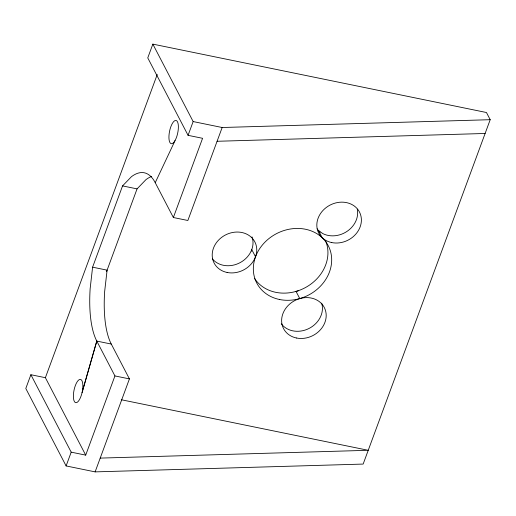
<?xml version="1.0" encoding="UTF-8"?>
<svg xmlns="http://www.w3.org/2000/svg" width="516" height="516" viewBox="0 0 516 516"><rect width="100%" height="100%" fill="white"/><g stroke="black" fill="none" stroke-linecap="round" stroke-linejoin="round"><path stroke-width="0.77" d="M30.883 374.719L25.8 388.49L66.112 465.935L95.125 471.882L363.154 464.071L490.2 119.699L222.164 127.51L187.863 220.487L173.37 217.52L155.232 182.677A90.951 31.998 -78.4 0 0 131.47 176.665L122.556 185.908L92.596 267.178L90.145 288.676A90.951 31.998 -78.4 0 0 96.789 341.089L114.933 375.932L85.701 455.131L71.195 452.158L30.883 374.719L45.389 377.693L85.701 455.131M82.457 390.541A11.862 4.173 -78.4 0 0 78.006 380.698A11.862 4.173 -78.4 0 0 73.878 400.281A11.862 4.173 -78.4 0 0 81.818 393.573L96.789 341.089L111.282 344.056L129.426 378.899L95.125 471.882M82.018 392.618L96.789 341.089M490.2 119.699L486.459 112.514L152.846 44.118L147.763 57.895L188.069 135.334L202.575 138.307L173.37 217.52M45.389 377.693L157.251 74.478M106.548 271.668L137.062 188.882L145.964 179.632A90.951 31.998 -78.4 0 1 151.646 176.44M66.112 465.935L71.195 452.158M188.069 135.334L193.152 121.563L152.846 44.118M155.232 182.677L175.375 139.952A11.862 4.173 -78.4 0 0 176.917 120.963A11.862 4.173 -78.4 0 0 169.171 133.586A11.862 4.173 -78.4 0 0 174.176 141.906L175.001 140.558M217.081 141.281L485.117 133.476M100.207 458.105L368.237 450.3L121.273 399.739M193.152 121.563L222.164 127.51M122.556 185.908L137.062 188.882M92.596 267.178L107.102 270.152L104.638 291.65A90.951 31.998 -78.4 0 0 111.282 344.056M114.933 375.932L129.426 378.899M317.108 228.82L318.469 230.555A40.338 34.649 -27.6 0 1 320.068 232.187M322.216 237.741L318.469 230.555L322.816 233.606A22.936 19.698 -27.6 0 0 347.571 231.007A22.936 19.698 -27.6 0 0 357.272 209.167M299.777 298.59L296.029 291.405A22.936 19.698 -27.6 0 1 298.19 290.889M255.517 256.794L251.776 249.615A40.338 34.649 -27.6 0 0 251.247 251.144M325.415 240.411A40.338 34.649 -27.6 0 1 305.362 287.606A40.338 34.649 -27.6 0 1 254.627 278.601M252.04 236.915A22.936 19.698 -27.6 0 1 240.404 262.483A22.936 19.698 -27.6 0 1 212.328 258.826M321.694 303.176A22.936 19.698 -27.6 0 1 309.065 328.44A22.936 19.698 -27.6 0 1 281.291 323.79M279.549 299.506A40.338 34.649 -27.6 0 0 331.008 253.369A40.338 34.649 -27.6 0 0 266.953 240.25A40.338 34.649 -27.6 0 0 279.549 299.506M227.124 272.467A22.936 19.698 -27.6 0 0 256.387 246.229A22.936 19.698 -27.6 0 0 219.958 238.766A22.936 19.698 -27.6 0 0 227.124 272.467M296.545 338.019A22.936 19.698 -27.6 0 0 325.809 311.787A22.936 19.698 -27.6 0 0 289.379 304.324A22.936 19.698 -27.6 0 0 296.545 338.019M331.743 242.572A22.936 19.698 -27.6 0 0 361.007 216.333A22.936 19.698 -27.6 0 0 324.583 208.87A22.936 19.698 -27.6 0 0 331.743 242.572"/></g></svg>
